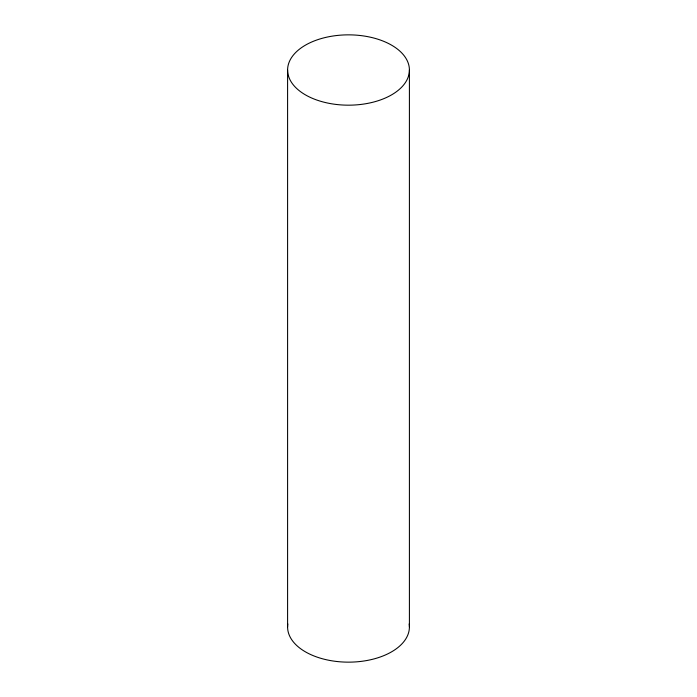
<?xml version="1.0" encoding="UTF-8"?>
<svg xmlns="http://www.w3.org/2000/svg" width="697" height="697" viewBox="0 0 697 697"><rect width="100%" height="100%" fill="white"/><g stroke="black" fill="none" stroke-linecap="round" stroke-linejoin="round"><path stroke-width="1.05" d="M409.409 70.014A60.909 35.164 0 0 1 318.05 100.464A60.909 35.164 0 0 1 318.05 39.563A60.909 35.164 0 0 1 409.409 70.014L409.409 626.986M287.591 70.014L287.591 626.986M409.174 623.928A60.909 35.164 0 0 1 348.5 662.15A60.909 35.164 0 0 1 287.826 623.928"/></g></svg>
